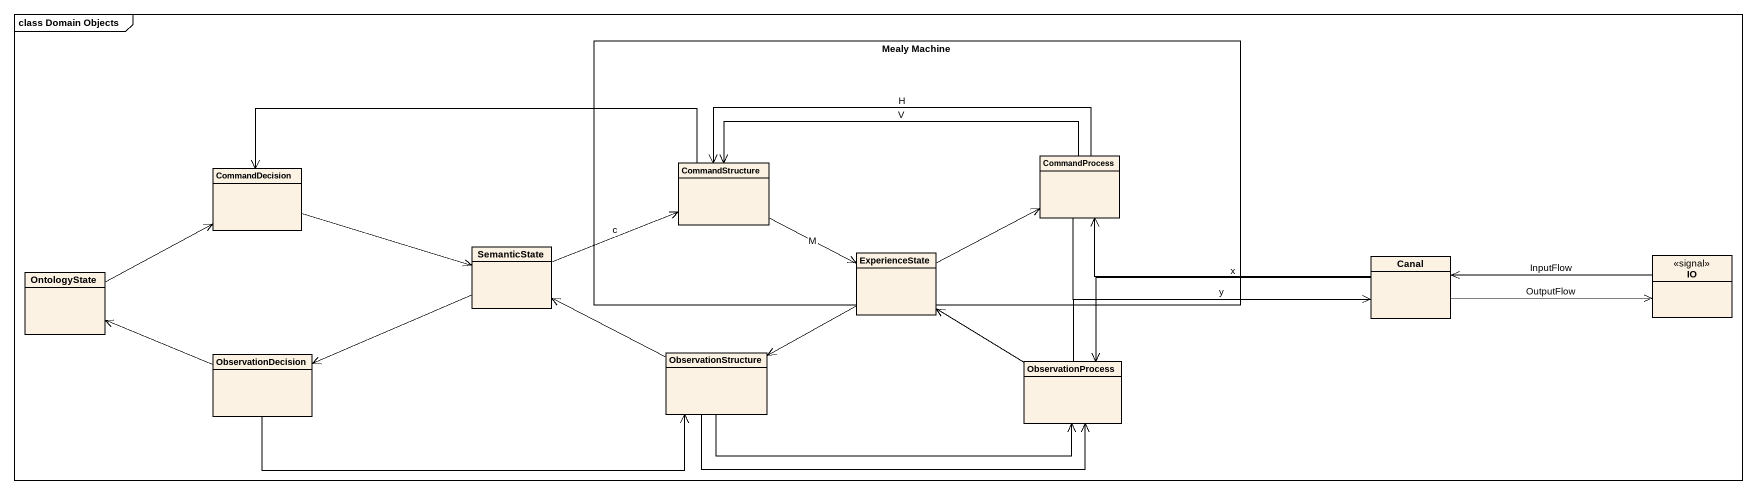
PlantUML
@startuml
mainframe class Domain Objects
hide circle
hide empty members
rectangle "Mealy Machine" as Mealy_Machine {
  class CommandStructure
  class CommandProcess
}
class CommandDecision
class OntologyState
class SemanticState
class ExperienceState
class Canal
class IO <<signal>>
class ObservationDecision
class ObservationStructure
class ObservationProcess
CommandStructure -left-> CommandDecision
CommandStructure -right-> ExperienceState : M
CommandProcess -left-> CommandStructure : H
CommandProcess -left-> CommandStructure : V
CommandProcess -right-> Canal : y
CommandDecision -right-> SemanticState
OntologyState -right-> CommandDecision
SemanticState -right-> CommandStructure : c
SemanticState -left-> ObservationDecision
ExperienceState -right-> CommandProcess
ExperienceState -left-> ObservationStructure
Canal -left-> CommandProcess
Canal -right-> IO : OutputFlow
Canal -left-> ObservationProcess : x
IO -left-> Canal : InputFlow
ObservationDecision -left-> OntologyState
ObservationDecision -right-> ObservationStructure
ObservationStructure -left-> SemanticState
ObservationStructure -right-> ObservationProcess
ObservationStructure -right-> ObservationProcess
ObservationProcess -up-> ExperienceState
ObservationProcess -right-> Canal
@enduml
